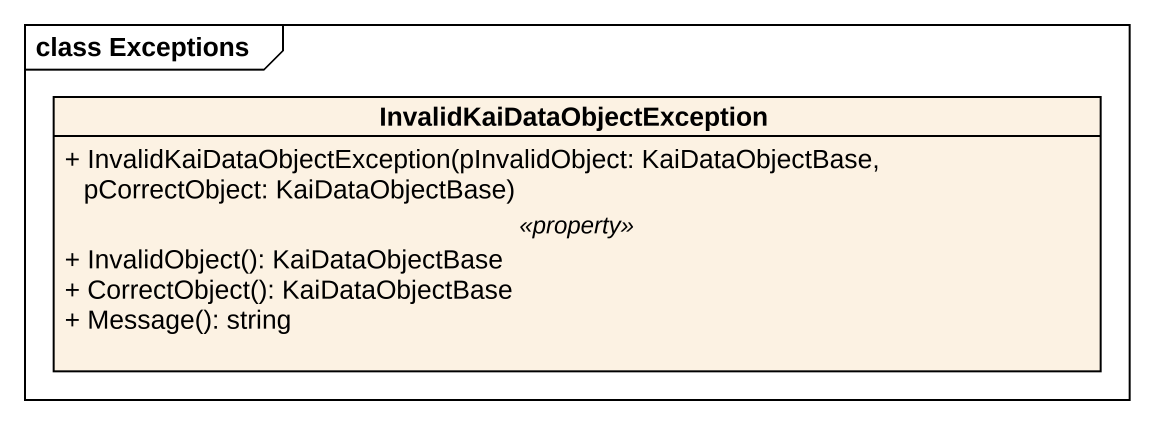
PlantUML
@startuml
mainframe class Exceptions
hide circle
hide empty members
skinparam classAttributeIconSize 0
class "InvalidKaiDataObjectException" as InvalidKaiDataObjectExceptio {
  + InvalidKaiDataObjectException(pInvalidObject: KaiDataObjectBase, pCorrectObject: KaiDataObjectBase)
  .. <<property>> ..
  + InvalidObject(): KaiDataObjectBase
  + CorrectObject(): KaiDataObjectBase
  + Message(): string
}
@enduml
